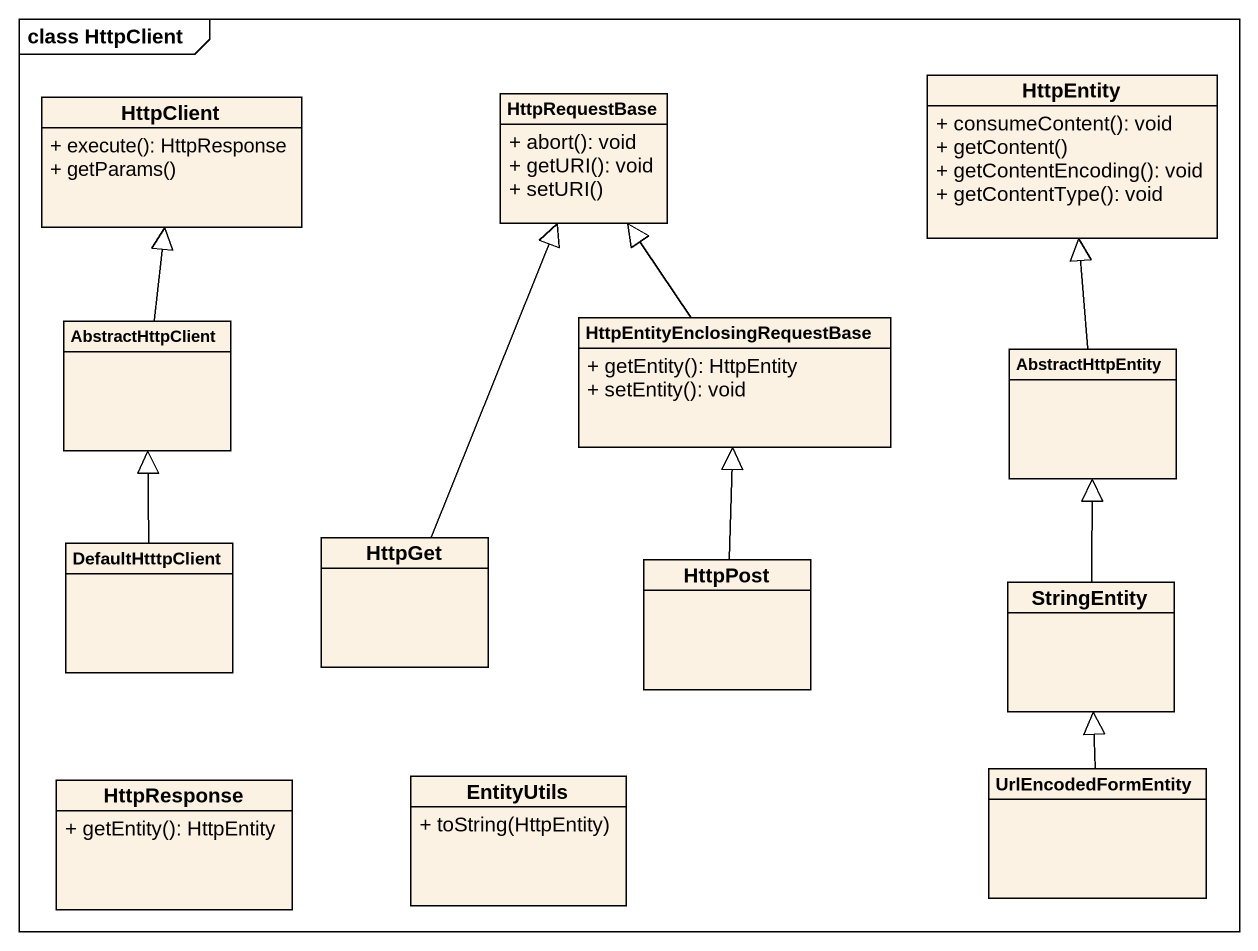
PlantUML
@startuml
mainframe class HttpClient
hide circle
hide empty members
skinparam classAttributeIconSize 0
class HttpClient {
  + execute(): HttpResponse
  + getParams()
}
class HttpRequestBase {
  + abort(): void
  + getURI(): void
  + setURI()
}
class HttpEntity {
  + consumeContent(): void
  + getContent()
  + getContentEncoding(): void
  + getContentType(): void
}
class AbstractHttpClient
class "HttpEntityEnclosingRequestBase" as HttpEntityEnclosingRequestBa {
  + getEntity(): HttpEntity
  + setEntity(): void
}
class AbstractHttpEntity
class DefaultHtttpClient
class HttpGet
class HttpPost
class StringEntity
class HttpResponse {
  + getEntity(): HttpEntity
}
class EntityUtils {
  + toString(HttpEntity)
}
class UrlEncodedFormEntity
AbstractHttpClient -up-|> HttpClient
HttpEntityEnclosingRequestBa -up-|> HttpRequestBase
AbstractHttpEntity -up-|> HttpEntity
DefaultHtttpClient -up-|> AbstractHttpClient
HttpGet -up-|> HttpRequestBase
HttpPost -up-|> HttpEntityEnclosingRequestBa
StringEntity -up-|> AbstractHttpEntity
UrlEncodedFormEntity -up-|> StringEntity
@enduml
